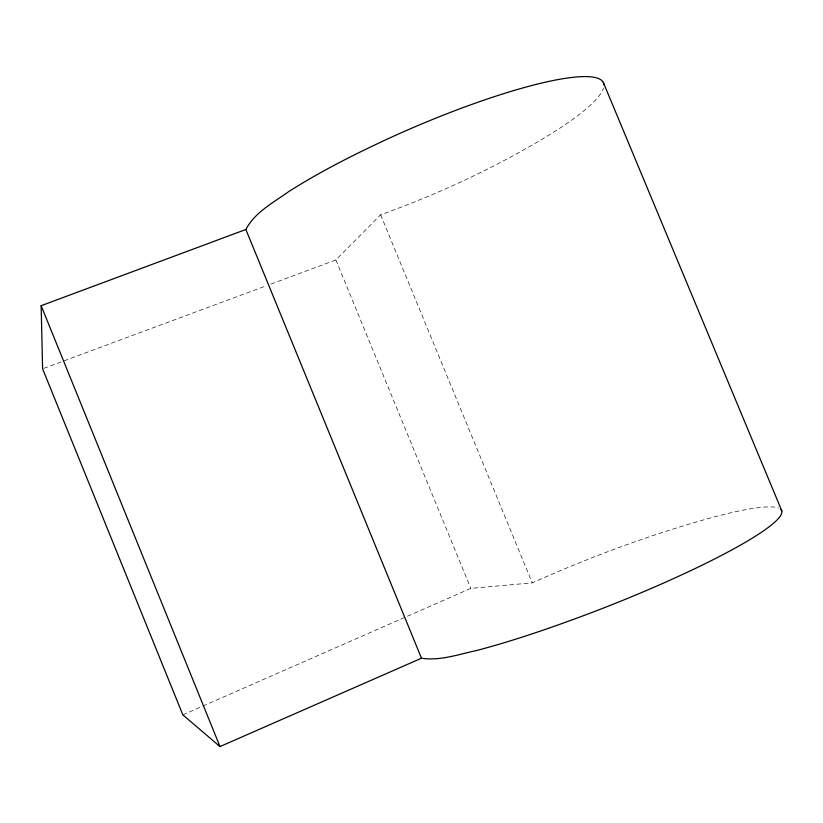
<?xml version="1.0" encoding="UTF-8"?>
<svg xmlns="http://www.w3.org/2000/svg" width="823" height="823" viewBox="0 0 823 823"><rect width="100%" height="100%" fill="white"/><g stroke="black" fill="none" stroke-linecap="round" stroke-linejoin="round"><path stroke-width="0.62" stroke-dasharray="4.12 3.09" d="M270.973 284.048L335.877 259.955L380.627 214.824C439.441 193.6 496.495 167.12 549.887 134.53A195.555 34.432 -23.4 0 0 603.506 87.917M202.828 706.103L470.828 588.373L532.255 582.869C589.638 557.212 648.74 535.217 709.292 518.274A196.944 25.39 -21.5 0 1 778.527 508.017M182.85 714.878L201.656 706.618M43.804 368.365L266.168 285.828M380.627 214.824L532.255 582.869M335.877 259.955L470.828 588.373"/><path stroke-width="1.23" d="M780.739 509.262A196.944 25.39 -21.5 0 1 589.001 613.608C552.274 627.393 515.147 640.273 477.217 650.376C459.018 654.192 440.264 661.095 421.479 658.215L219.998 746.574L182.85 714.878L42.601 368.817L41.15 305.703L245.871 229.494C254.893 212.169 273.514 202.561 288.811 191.533C321.803 170.639 356.771 153.099 392.232 136.824A195.555 34.432 -23.4 0 1 603.907 84.841M603.218 82.207L781.85 510.949M245.871 229.494L421.479 658.215M41.15 305.703L219.998 746.574"/></g></svg>
